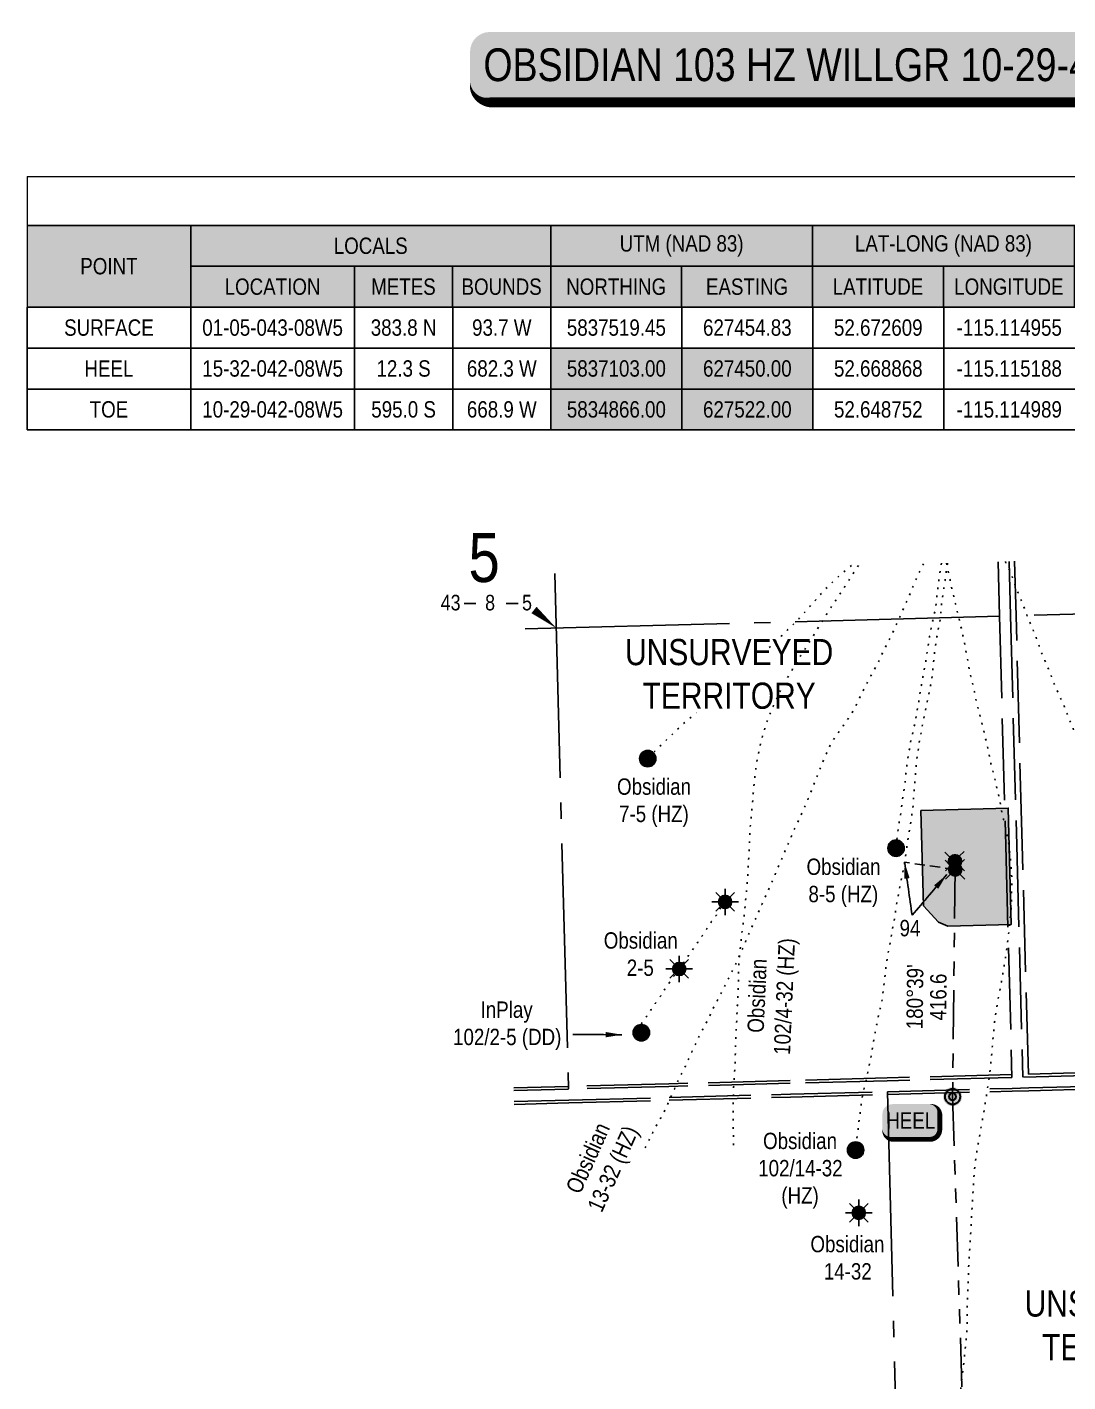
# Model space of a CAD drawing. Extents: x 623573 to 630850, y 5829278 to 5839468.
# Drawn here: x 627970 to 629877, y 5831721 to 5834205 of the extents above; entities that cross this region are included whole.
import ezdxf
from ezdxf.enums import TextEntityAlignment as Align

# ---------------------------------------------------------------- set-up
doc = ezdxf.new("R2010")
doc.units = 0
doc.header["$LTSCALE"] = 5
for name, pattern in [('foc-DOT', [1, 0.2, -0.8]), ('foc-DRILLPATH', [14.75, 6, -1.75, 1.75, -1.75, 1.75, -1.75]), ('foc-QUARTERLINE', [33, 25, -3, 2, -3]), ('foc-TIELINE', [1.875, 1.25, -0.625]), ('foc-UNSURVEYED', [12.5, 10, -2.5])]:
    doc.linetypes.add(name, pattern=pattern)
doc.layers.get('Defpoints').update_dxf_attribs({"color": 9})
for name, color, linetype in [('10', 1, 'Continuous'), ('9', 3, 'Continuous'), ('ABADATA-DRILL-T', 8, 'Continuous'), ('AS-DRILL', 8, 'foc-DOT'), ('AS-DRILL-T', 8, 'Continuous'), ('C-WS-S', 8, 'Continuous'), ('CG-NOTES', 7, 'Continuous'), ('L-BD', 7, 'Continuous'), ('L-MON', 1, 'Continuous'), ('L-QSEC', 8, 'foc-QUARTERLINE'), ('L-SECLBL', 7, 'Continuous'), ('L-UNS-T', 3, 'Continuous'), ('L-USEC', 7, 'foc-UNSURVEYED'), ('P-PDRILLPATH', 12, 'foc-DRILLPATH'), ('P-PROPOSED', 10, 'Continuous'), ('P-PROPOSED-H', 21, 'Continuous'), ('T-TIE', 201, 'foc-TIELINE')]:
    doc.layers.add(name, color=color, linetype=linetype)
doc.layers.add('T-TIE-T', color=201, linetype='Continuous', lineweight=18)
doc.styles.add('80', font='ARIALN.TTF', dxfattribs={"height": 10})
doc.styles.add('80B', font='ARIALNB.TTF', dxfattribs={"height": 25})
doc.styles.add('80CG', font='ARIALN.TTF', dxfattribs={"height": 10})
doc.styles.add('80L', font='ARIALN.TTF', dxfattribs={"height": 10})
doc.styles.add('SIMPLEX', font='ARIALN.TTF')
doc.dimstyles.new('Compass 5 000', dxfattribs={"dimscale": 5, "dimtxt": 9, "dimasz": 2, "dimexe": 0.2, "dimexo": 0.0625, "dimgap": 0.5, "dimtad": 0, "dimtih": 1, "dimtoh": 1, "dimzin": 0, "dimdsep": 46, "dimtxsty": '80CG', "dimcen": 0.1, "dimse1": 1, "dimse2": 1, "dimclrd": 256, "dimclrt": 256, "dimaunit": 1, "dimadec": 4, "dimazin": 0, "dimtfac": 0.06, "dimtofl": 0, "dimtmove": 0, "dimatfit": 1, "dimfxl": 0.2, "dimtolj": 1, "dimtzin": 0, "dimlwd": -1, "dimarcsym": 0})

# ---------------------------------------------------------------- blocks, each defined once
blk = doc.blocks.new('L-SECLBL')
at = {"layer": '9', "color": 7}
for p, q in [((-5.08, -27.83), (-12.29, -27.83)), ((20.7, -27.83), (13.5, -27.83))]:
    blk.add_line(p, q, dxfattribs=at)
at = {"layer": '10', "color": 2, "style": 'SIMPLEX'}
blk.add_attdef('SEC', text='', height=30, dxfattribs=at).set_placement((0, 0), align=Align.MIDDLE)
at = {"layer": '10', "color": 5, "style": '80L'}
blk.add_attdef('TWP', text='', height=9.5, dxfattribs=at).set_placement((-14.43, -27.37), align=Align.MIDDLE_RIGHT)
blk.add_attdef('RGE', text='', height=9.5, dxfattribs=at).set_placement((3.62, -27.37), align=Align.MIDDLE_CENTER)
blk.add_attdef('MER', text='', height=9.5, dxfattribs=at).set_placement((23.17, -27.37), align=Align.MIDDLE_LEFT)
blk = doc.blocks.new('BH-Existing')
at = {"layer": 'AS-DRILL-T'}
h = blk.add_hatch(color=256, dxfattribs=at)
h.dxf.hatch_style = 1
edge = h.paths.add_edge_path()
edge.add_arc((0, 0), 0.5, 0, 360)
blk.add_circle((0, 0), 0.5, dxfattribs=at)
blk = doc.blocks.new('GAS')
h = blk.add_hatch(color=255)
h.dxf.hatch_style = 1
edge = h.paths.add_edge_path()
edge.add_arc((0, 0), 0.9, 0, 360)
for p, q in [((-0.81, 0), (-1.62, 0)), ((-0.57, 0.57), (-1.14, 1.14)), ((0, 0.81), (0, 1.62)), ((0.57, 0.57), (1.14, 1.14)), ((1.62, 0), (0.81, 0)), ((-0.57, -0.57), (-1.14, -1.14)), ((0, -0.81), (0, -1.62)), ((1.14, -1.14), (0.57, -0.57))]:
    blk.add_line(p, q)
blk.add_circle((0, 0), 0.8)
blk = doc.blocks.new('plbh')
at = {"layer": 'L-MON'}
h = blk.add_hatch(color=255, dxfattribs=at)
h.dxf.hatch_style = 1
edge = h.paths.add_edge_path()
edge.add_arc((0, 0), 1.16, 0, 360)
h = blk.add_hatch(color=256, dxfattribs=at)
h.dxf.hatch_style = 1
h.paths.add_polyline_path([(-0.96, 0, 1), (0.96, 0, 1)])
h.paths.add_polyline_path([(0.91, 0, -1), (-0.91, 0, -1)], flags=16)
h.paths.add_polyline_path([(0.45, 0, -1), (-0.45, 0, -1)], flags=0)
h = blk.add_hatch(color=256, dxfattribs=at)
h.dxf.hatch_style = 1
h.paths.add_polyline_path([(-0.45, 0, 1), (0.45, 0, 1)])
h.paths.add_polyline_path([(0.4, 0, -1), (-0.4, 0, -1)], flags=16)
at = {"layer": 'L-MON', "color": 240}
for radius in [0.96, 0.91, 0.45, 0.4]:
    blk.add_circle((0, 0), radius, dxfattribs=at)
blk = doc.blocks.new('*T52')
at = {"layer": 'CG-NOTES', "color": 0, "linetype": 'ByBlock', "lineweight": -2, "transparency": 16777216}
for p, q in [((0, -30), (960, -30)), ((100, -30), (100, -80)), ((320, -30), (320, -80)), ((480, -30), (480, -80)), ((640, -30), (640, -80)), ((800, -30), (800, -80)), ((960, -30), (960, -80)), ((100, -55), (960, -55)), ((200, -55), (200, -80)), ((260, -55), (260, -80)), ((400, -55), (400, -80)), ((560, -55), (560, -80)), ((720, -55), (720, -80)), ((880, -55), (880, -80)), ((0, -80), (960, -80))]:
    blk.add_line(p, q, dxfattribs=at)
at = {"layer": 'CG-NOTES', "linetype": 'ByBlock', "lineweight": 15, "transparency": 16777216}
blk.add_line((0, -30), (0, -80), dxfattribs=at)
at = {"layer": 'CG-NOTES', "color": 254, "true_color": 0xd9d9d9, "transparency": 16777216}
for points in [[(0, -30), (0, -80), (100, -30), (100, -80)], [(100, -30), (100, -55), (320, -30), (320, -55)], [(320, -30), (320, -55), (480, -30), (480, -55)], [(480, -30), (480, -55), (640, -30), (640, -55)], [(640, -30), (640, -55), (800, -30), (800, -55)], [(800, -30), (800, -55), (960, -30), (960, -55)], [(100, -55), (100, -80), (200, -55), (200, -80)], [(200, -55), (200, -80), (260, -55), (260, -80)], [(260, -55), (260, -80), (320, -55), (320, -80)], [(320, -55), (320, -80), (400, -55), (400, -80)], [(400, -55), (400, -80), (480, -55), (480, -80)], [(480, -55), (480, -80), (560, -55), (560, -80)], [(560, -55), (560, -80), (640, -55), (640, -80)], [(640, -55), (640, -80), (720, -55), (720, -80)], [(720, -55), (720, -80), (800, -55), (800, -80)], [(800, -55), (800, -80), (880, -55), (880, -80)], [(880, -55), (880, -80), (960, -55), (960, -80)]]:
    blk.add_solid(points, dxfattribs=at)
at = {"layer": 'Defpoints', "color": 8, "linetype": 'ByBlock', "lineweight": 0, "transparency": 16777216}
for p, q in [((0, 0), (960, 0)), ((0, 0), (0, -30)), ((960, 0), (960, -30))]:
    blk.add_line(p, q, dxfattribs=at)
at = {"layer": 'CG-NOTES', "color": 14, "transparency": 16777216, "char_height": 10, "attachment_point": 5, "style": '80'}
for s, insert, width in [('LOCALS', (210, -42.5), 219.25), ('UTM (NAD 83)', (400, -42.5), 159.25), ('LAT-LONG (NAD 83)', (560, -42.5), 159.25), ('UTM (NAD 27)', (720, -42.5), 159.25), ('LAT-LONG (NAD 27)', (880, -42.5), 159.25), ('POINT', (50, -55), 99.25), ('LOCATION', (150, -67.5), 99.25), ('METES', (230, -67.5), 59.25), ('BOUNDS', (290, -67.5), 59.25), ('NORTHING', (360, -67.5), 79.25), ('EASTING', (440, -67.5), 79.25), ('LATITUDE', (520, -67.5), 79.25), ('LONGITUDE', (600, -67.5), 79.25), ('NORTHING', (680, -67.5), 79.25), ('EASTING', (760, -67.5), 79.25), ('LATITUDE', (840, -67.5), 79.25), ('LONGITUDE', (920, -67.5), 79.25)]:
    blk.add_mtext(s, dxfattribs=dict(at, insert=insert, width=width))
blk = doc.blocks.new('DRILL HEADING')
blk.add_blockref('*T52', (0, 80))
at = {"style": '80B'}
blk.add_attdef('DRILLNAME_001', (0.98, 59.01), '', height=12, dxfattribs=at)
blk = doc.blocks.new('*U79')
h = blk.add_hatch(color=255)
edge = h.paths.add_edge_path()
edge.add_line((-99, -11.5), (99, -11.5))
edge.add_arc((99, -5.5), 6, 270, 360)
edge.add_line((105, -5.5), (105, 4))
edge.add_arc((99, 4), 6, 0, 90)
edge.add_line((99, 10), (-99, 10))
edge.add_arc((-99, 4), 6, 90, 180)
edge.add_line((-105, 4), (-105, -5.5))
edge.add_arc((-99, -5.5), 6, 180, 270)
at = {"color": 14, "flags": 128}
blk.add_lwpolyline([(-99, -11.5, 3, 3, 0), (99, -11.5, 3, 3, 0.414214), (105, -5.5, 3, 3, 0), (105, 4, 3, 0, 0.414214), (99, 10, 0, 0, 0), (-99, 10, 0, 0, 0.414214), (-105, 4, 0, 0, 0), (-105, -5.5, 0, 3, 0.414214)], format="xyseb", close=True, dxfattribs=at)
at = {"color": 14, "style": '80'}
blk.add_attdef('DRILL_001', (-16.45, -5), '', height=10, dxfattribs=at)
blk = doc.blocks.new('WC')
at = {"layer": 'L-MON'}
h = blk.add_hatch(color=255, dxfattribs=at)
h.dxf.hatch_style = 1
edge = h.paths.add_edge_path()
edge.add_arc((0, 0), 0.9, 0, 360)
at = {"layer": 'L-MON', "color": 240, "flags": 128}
for points in [[(-0.62, 0.5), (-1.23, 1.12)], [(0.52, 0.61), (1.13, 1.21)], [(-1.18, -1.18), (-0.56, -0.57)], [(1.16, -1.18), (0.56, -0.57)]]:
    blk.add_lwpolyline(points, dxfattribs=at)
at = {"layer": 'L-MON', "color": 240}
for radius in [0.8, 0.373]:
    blk.add_circle((0, 0), radius, dxfattribs=at)
blk = doc.blocks.new('*U97')
h = blk.add_hatch(color=255)
edge = h.paths.add_edge_path()
edge.add_line((-11.5, -11.5), (11.5, -11.5))
edge.add_arc((11.5, -5.5), 6, 270, 360)
edge.add_line((17.5, -5.5), (17.5, 4))
edge.add_arc((11.5, 4), 6, 0, 90)
edge.add_line((11.5, 10), (-11.5, 10))
edge.add_arc((-11.5, 4), 6, 90, 180)
edge.add_line((-17.5, 4), (-17.5, -5.5))
edge.add_arc((-11.5, -5.5), 6, 180, 270)
at = {"color": 14, "flags": 128}
blk.add_lwpolyline([(-11.5, -11.5, 3, 3, 0), (11.5, -11.5, 3, 3, 0.414214), (17.5, -5.5, 3, 3, 0), (17.5, 4, 3, 0, 0.414214), (11.5, 10, 0, 0, 0), (-11.5, 10, 0, 0, 0.414214), (-17.5, 4, 0, 0, 0), (-17.5, -5.5, 0, 3, 0.414214)], format="xyseb", close=True, dxfattribs=at)
at = {"color": 14, "style": '80'}
blk.add_attdef('ENTER_TEXT_001', (-26.85, -4.92), '', height=10, dxfattribs=at)

msp = doc.modelspace()

# ---------------------------------------------------------------- hatches: boundary and pattern name
at = {"layer": 'P-PROPOSED-H'}
h = msp.add_hatch(color=256, dxfattribs=at)
h.dxf.hatch_style = 1
h.paths.add_polyline_path([(629608.11, 5832768.741), (629768.003, 5832772.964), (629773.635, 5832559.596), (629657.253, 5832556.515), (629640.483, 5832563.634), (629612.716, 5832593.912)])

# ---------------------------------------------------------------- linework, layer by layer
at = {"layer": 'AS-DRILL', "ltscale": 3, "flags": 128}
for points in [[(629612.76, 5833220.962), (629612.128, 5833219.577), (629607.611, 5833210.216), (629603.117, 5833200.765), (629598.897, 5833191.551), (629594.84, 5833182.222), (629590.833, 5833172.484), (629586.812, 5833162.525), (629582.541, 5833152.57), (629578.009, 5833142.668), (629573.683, 5833132.901), (629569.494, 5833123.248), (629565.033, 5833113.678), (629560.511, 5833104.147), (629556.199, 5833094.62), (629551.922, 5833085.275), (629547.39, 5833076.124), (629542.745, 5833067.079), (629538.335, 5833058.231), (629534.142, 5833049.518), (629530.037, 5833040.837), (629525.512, 5833032.196), (629520.721, 5833023.758), (629516.248, 5833015.428), (629511.865, 5833007.06), (629507.222, 5832998.336), (629502.729, 5832989.585), (629498.562, 5832981.023), (629494.706, 5832972.78), (629490.821, 5832964.525), (629486.599, 5832956.122), (629481.896, 5832947.786), (629476.656, 5832939.706), (629471.29, 5832931.813), (629465.736, 5832923.885), (629459.661, 5832915.583), (629453.678, 5832907.223), (629448.161, 5832898.996), (629443.262, 5832890.865), (629438.824, 5832882.326), (629434.75, 5832873.277), (629430.969, 5832864.094), (629427.143, 5832854.711), (629423.335, 5832845.398), (629419.672, 5832836.289), (629415.97, 5832827.169), (629412.367, 5832818.042), (629408.895, 5832808.908), (629405.375, 5832799.713), (629401.663, 5832790.562), (629397.801, 5832781.398), (629394.023, 5832772.506), (629390.082, 5832763.7), (629386.011, 5832754.901), (629381.832, 5832746.028), (629377.68, 5832737.226), (629373.872, 5832728.724), (629370.137, 5832720.053), (629366.388, 5832711.202), (629362.59, 5832702.27), (629358.774, 5832693.267), (629355.056, 5832684.366), (629351.159, 5832675.411), (629347.194, 5832666.364), (629343.397, 5832657.442), (629339.847, 5832648.606), (629336.444, 5832639.884), (629332.59, 5832631.18), (629328.483, 5832622.63), (629324.486, 5832614.042), (629320.45, 5832605.414), (629316.402, 5832596.515), (629312.406, 5832587.527), (629308.403, 5832578.399), (629304.712, 5832569.62), (629300.907, 5832560.947), (629296.841, 5832551.958), (629292.714, 5832542.606), (629288.699, 5832533.188), (629284.928, 5832524.006), (629281.331, 5832515.059), (629277.55, 5832506.287), (629273.606, 5832497.571), (629269.582, 5832488.903), (629265.215, 5832480.315), (629260.807, 5832471.777), (629256.583, 5832463.084), (629252.245, 5832454.167), (629247.767, 5832445.227), (629243.297, 5832436.407), (629238.888, 5832427.869), (629234.562, 5832419.663), (629230.407, 5832411.761), (629226.474, 5832403.795), (629222.501, 5832395.439), (629218.414, 5832386.869), (629214.108, 5832378.273), (629209.543, 5832369.591), (629204.814, 5832360.714), (629200.275, 5832351.852), (629195.976, 5832342.937), (629191.936, 5832334.108), (629188.034, 5832325.343), (629184.139, 5832316.688), (629180.209, 5832308.242), (629176.313, 5832300.007), (629172.426, 5832291.813), (629168.214, 5832283.43), (629163.92, 5832274.744), (629159.967, 5832266.018), (629156.16, 5832257.425), (629152.197, 5832248.709), (629148.239, 5832239.782), (629144.431, 5832230.889), (629140.505, 5832222.274), (629136.068, 5832213.685), (629131.213, 5832205.044), (629126.241, 5832196.271), (629121.44, 5832187.423), (629116.831, 5832178.559), (629112.199, 5832169.405), (629107.638, 5832160.202), (629103.163, 5832151.172), (629098.961, 5832142.409), (629098.358, 5832141.064)], [(629480.71, 5833217.451), (629475.624, 5833213.364), (629469.876, 5833208.642), (629464.248, 5833203.873), (629458.754, 5833199.008), (629453.253, 5833194.012), (629447.774, 5833188.927), (629442.493, 5833183.927), (629437.168, 5833178.716), (629431.636, 5833172.979), (629426.111, 5833166.993), (629420.676, 5833160.978), (629415.341, 5833155.007), (629410.184, 5833149.07), (629405.086, 5833143.194), (629400.055, 5833137.421), (629395.03, 5833131.817), (629389.973, 5833126.313), (629384.825, 5833120.796), (629379.656, 5833115.359), (629374.462, 5833110.072), (629369.207, 5833104.842), (629363.843, 5833099.59), (629358.449, 5833094.327), (629353.214, 5833089.088), (629347.959, 5833083.879), (629342.782, 5833078.732), (629337.404, 5833073.599), (629331.573, 5833068.605), (629325.737, 5833063.79), (629320.179, 5833059.033), (629314.841, 5833054.322), (629309.605, 5833049.523), (629304.428, 5833044.726), (629298.894, 5833039.86), (629293.041, 5833034.935), (629287.454, 5833030.147), (629282.34, 5833025.652), (629277.396, 5833021.171), (629272.467, 5833016.47), (629267.349, 5833011.365), (629261.957, 5833006.022), (629256.554, 5833000.689), (629251.118, 5832995.524), (629245.336, 5832990.542), (629239.511, 5832985.697), (629233.706, 5832980.834), (629228.02, 5832976.033), (629222.513, 5832971.238), (629217.226, 5832966.478), (629212.086, 5832961.831), (629206.819, 5832957.082), (629201.237, 5832952.094), (629195.281, 5832946.887), (629189.039, 5832941.532), (629182.806, 5832936.247), (629176.936, 5832931.171), (629171.111, 5832925.967), (629165.221, 5832920.511), (629159.532, 5832915.05), (629154.127, 5832909.817), (629148.818, 5832904.756), (629143.577, 5832899.767), (629138.542, 5832894.904), (629133.466, 5832890.109), (629128.489, 5832885.328), (629123.742, 5832880.582), (629119.26, 5832876.013), (629115.004, 5832871.6), (629111.831, 5832868.236), (629107.45, 5832863.62)], [(629493.547, 5833217.793), (629489.047, 5833210.902), (629485.633, 5833205.651), (629484.528, 5833203.931), (629479.993, 5833196.79), (629475.362, 5833189.487), (629470.634, 5833182.1), (629465.847, 5833174.663), (629463.308, 5833170.755), (629460.991, 5833167.183), (629456.047, 5833159.601), (629450.975, 5833151.966), (629445.794, 5833144.318), (629440.654, 5833136.591), (629432.909, 5833124.434), (629431.796, 5833122.634), (629427.917, 5833116.421), (629422.925, 5833108.407), (629417.933, 5833100.374), (629412.953, 5833092.301), (629407.993, 5833084.219), (629403.001, 5833076.165), (629397.971, 5833068.081), (629392.87, 5833060.045), (629387.658, 5833052.026), (629382.487, 5833043.948), (629377.439, 5833035.793), (629374.399, 5833030.782), (629372.453, 5833027.55), (629367.578, 5833019.249), (629362.805, 5833010.882), (629358.154, 5833002.437), (629353.666, 5832993.907), (629349.34, 5832985.281), (629345.206, 5832976.59), (629341.113, 5832967.86), (629337.06, 5832959.111), (629333.241, 5832950.258), (629329.664, 5832941.301), (629326.329, 5832932.251), (629320.317, 5832913.907), (629317.568, 5832904.652), (629315.03, 5832895.353), (629312.755, 5832885.97), (629310.811, 5832876.526), (629309.109, 5832867.038), (629307.462, 5832857.722), (629305.92, 5832848.208), (629304.64, 5832838.642), (629303.52, 5832829.079), (629302.52, 5832819.48), (629301.641, 5832809.893), (629300.872, 5832800.27), (629300.084, 5832790.646), (629299.235, 5832781.031), (629298.366, 5832771.404), (629297.487, 5832761.798), (629296.567, 5832752.221), (629295.687, 5832742.655), (629294.918, 5832733.061), (629294.319, 5832723.452), (629293.891, 5832713.828), (629293.472, 5832704.214), (629293.024, 5832694.568), (629292.536, 5832684.922), (629292.098, 5832675.288), (629291.67, 5832665.643), (629290.523, 5832646.387), (629289.026, 5832627.131), (629288.117, 5832617.534), (629287.118, 5832607.944), (629286.218, 5832598.338), (629285.39, 5832588.723), (629284.441, 5832579.095), (629283.366, 5832569.733), (629282.145, 5832560.178), (629281.207, 5832552.821), (629280.012, 5832543.456), (629278.937, 5832534.075), (629277.951, 5832524.706), (629276.976, 5832515.328), (629276.08, 5832505.981), (629275.295, 5832496.607), (629274.631, 5832487.196), (629273.854, 5832468.33), (629273.347, 5832449.48), (629272.529, 5832430.662), (629271.622, 5832411.812), (629270.875, 5832392.946), (629270.025, 5832374.187), (629269.018, 5832355.325), (629268.3, 5832336.499), (629267.873, 5832317.652), (629267.096, 5832298.795), (629265.948, 5832279.979), (629264.82, 5832261.133), (629264.113, 5832242.288), (629263.985, 5832223.458), (629264.018, 5832204.622), (629264.161, 5832185.76), (629264.374, 5832166.909), (629264.278, 5832148.05), (629264.187, 5832145.481)], [(629656.975, 5833222.137), (629656.52, 5833219.702), (629654.911, 5833209.716), (629653.535, 5833199.997), (629652.219, 5833190.259), (629650.739, 5833180.317), (629649.131, 5833170.262), (629647.603, 5833159.848), (629646.22, 5833149.258), (629645.083, 5833138.815), (629644.181, 5833128.558), (629643.072, 5833118.205), (629641.298, 5833107.605), (629639.28, 5833097.209), (629637.445, 5833087.057), (629635.808, 5833076.991), (629634.305, 5833066.748), (629632.888, 5833056.308), (629631.697, 5833046.023), (629630.719, 5833035.984), (629629.881, 5833026.349), (629628.98, 5833016.822), (629627.66, 5833007.234), (629625.746, 5832997.44), (629623.558, 5832987.38), (629621.47, 5832977.342), (629619.593, 5832967.659), (629617.625, 5832958.004), (629615.525, 5832948.046), (629613.495, 5832938.069), (629611.648, 5832928.398), (629609.789, 5832918.766), (629607.802, 5832908.71), (629606.003, 5832898.69), (629604.465, 5832889.066), (629602.991, 5832879.244), (629601.513, 5832868.842), (629600.161, 5832858.203), (629599.014, 5832847.76), (629598.093, 5832837.442), (629597.417, 5832827.361), (629596.591, 5832817.276), (629595.665, 5832807.168), (629594.977, 5832797.157), (629594.487, 5832787.18), (629593.81, 5832777.149), (629592.481, 5832767.151), (629590.917, 5832757.357), (629589.556, 5832747.818), (629588.155, 5832738.268), (629586.548, 5832728.583), (629584.822, 5832718.474), (629583.225, 5832708.409), (629581.85, 5832698.629), (629580.449, 5832688.749), (629578.94, 5832678.756), (629577.544, 5832668.997), (629575.96, 5832659.222), (629573.854, 5832649.083), (629571.573, 5832638.8), (629569.503, 5832628.832), (629567.653, 5832619.231), (629565.886, 5832609.531), (629564.058, 5832599.5), (629562.34, 5832589.491), (629560.912, 5832579.851), (629559.517, 5832570.081), (629557.714, 5832559.85), (629555.719, 5832549.675), (629553.906, 5832539.834), (629552.263, 5832530.387), (629550.673, 5832521.183), (629549.057, 5832511.867), (629547.329, 5832502.569), (629545.615, 5832493.141), (629544.228, 5832483.471), (629543.055, 5832473.637), (629541.948, 5832463.565), (629540.725, 5832453.339), (629539.47, 5832443.223), (629538.501, 5832433.584), (629537.376, 5832424.222), (629535.67, 5832414.884), (629533.535, 5832405.505), (629531.235, 5832395.891), (629529.079, 5832386.181), (629527.176, 5832376.698), (629525.321, 5832367.327), (629523.559, 5832357.807), (629521.915, 5832348.001), (629520.166, 5832338.032), (629518.443, 5832328.173), (629516.877, 5832318.449), (629515.153, 5832308.65), (629513.023, 5832298.691), (629510.81, 5832288.83), (629508.69, 5832279.261), (629506.424, 5832269.519), (629504.112, 5832259.635), (629502.047, 5832249.847), (629500.282, 5832240.088), (629498.803, 5832230.496), (629497.557, 5832221.14), (629496.393, 5832212.116), (629495.219, 5832203.453), (629494.138, 5832195.052), (629493.253, 5832187.206), (629492.415, 5832179.861), (629491.483, 5832173.055), (629490.544, 5832166.508), (629489.698, 5832159.853), (629489.055, 5832153.484), (629488.421, 5832145.985)], [(629645.698, 5833221.837), (629644.876, 5833217.4), (629643.714, 5833210.607), (629642.698, 5833203.918), (629641.822, 5833197.253), (629641.018, 5833190.539), (629640.123, 5833183.824), (629639.205, 5833177.267), (629638.358, 5833170.643), (629637.587, 5833163.77), (629636.936, 5833156.941), (629636.259, 5833150.301), (629635.479, 5833143.798), (629634.429, 5833137.289), (629632.961, 5833130.708), (629631.289, 5833123.872), (629629.669, 5833116.997), (629628.161, 5833110.015), (629626.752, 5833102.686), (629625.386, 5833095.258), (629624.095, 5833088.021), (629622.871, 5833080.897), (629621.707, 5833073.784), (629620.57, 5833066.772), (629619.491, 5833059.831), (629618.508, 5833053.053), (629617.646, 5833046.629), (629616.702, 5833040.252), (629615.537, 5833033.569), (629614.169, 5833026.581), (629612.832, 5833019.563), (629611.582, 5833012.688), (629610.305, 5833005.662), (629608.983, 5832998.485), (629607.738, 5832991.4), (629606.636, 5832984.579), (629605.646, 5832978.071), (629604.67, 5832971.413), (629603.47, 5832964.519), (629602.18, 5832957.633), (629600.976, 5832950.88), (629599.839, 5832944.257), (629598.757, 5832937.807), (629597.546, 5832931.343), (629596.159, 5832924.705), (629594.697, 5832917.884), (629593.21, 5832911.263), (629591.718, 5832905.212), (629590.241, 5832899.331), (629588.879, 5832893.263), (629587.732, 5832887.021), (629586.852, 5832880.926), (629586.025, 5832875.042), (629585.091, 5832869.066), (629584.076, 5832862.747), (629583.06, 5832856.098), (629582.066, 5832849.36), (629581.27, 5832842.717), (629580.671, 5832836.159), (629580.136, 5832829.482), (629579.472, 5832822.723), (629578.493, 5832815.785), (629577.328, 5832808.722), (629576.14, 5832801.738), (629575.004, 5832794.686), (629574.021, 5832787.558), (629573.2, 5832780.684), (629572.522, 5832774.114), (629571.714, 5832767.531), (629570.648, 5832760.881), (629569.45, 5832753.887), (629568.218, 5832746.702), (629567.123, 5832739.621), (629566.188, 5832732.894), (629565.355, 5832726.52), (629564.627, 5832720.309), (629563.996, 5832714.221), (629563.389, 5832708.383), (629563.133, 5832705.915), (629562.493, 5832699.436)], [(629655.087, 5833222.087), (629656.531, 5833215.035), (629658.169, 5833207.095), (629659.335, 5833201.544), (629659.837, 5833199.186), (629661.558, 5833191.118), (629663.336, 5833182.802), (629665.19, 5833174.277), (629667.258, 5833165.188), (629668.247, 5833161.033), (629670.127, 5833153.049), (629672.377, 5833143.515), (629674.549, 5833134.669), (629676.734, 5833125.703), (629678.861, 5833116.685), (629680.938, 5833107.647), (629682.947, 5833098.536), (629684.878, 5833089.363), (629686.801, 5833080.091), (629688.696, 5833070.737), (629690.442, 5833061.369), (629692.168, 5833051.981), (629693.955, 5833042.555), (629695.793, 5833033.1), (629697.681, 5833023.656), (629699.787, 5833014.278), (629702.002, 5833004.922), (629704.149, 5832995.525), (629706.256, 5832986.117), (629708.213, 5832976.665), (629710.161, 5832967.213), (629712.367, 5832957.837), (629714.664, 5832948.454), (629716.93, 5832939.08), (629719.25, 5832929.908), (629724.041, 5832911.197), (629726.297, 5832901.823), (629728.404, 5832892.415), (629730.432, 5832882.974), (629732.39, 5832873.512), (629734.397, 5832864.102), (629736.514, 5832854.694), (629738.705, 5832845.508), (629741.02, 5832836.145), (629743.316, 5832826.772), (629745.612, 5832817.389), (629747.789, 5832807.983), (629749.806, 5832798.562), (629751.794, 5832789.121), (629753.702, 5832779.658), (629755.58, 5832770.204), (629757.587, 5832760.783), (629759.734, 5832751.386), (629761.85, 5832741.978), (629763.868, 5832732.547), (629765.895, 5832723.127), (629767.763, 5832713.663), (629769.313, 5832704.14), (629770.573, 5832694.58), (629771.544, 5832685.002), (629772.496, 5832675.394), (629773.427, 5832665.795), (629774.099, 5832656.169), (629774.441, 5832646.545), (629774.453, 5832636.922), (629774.375, 5832627.266), (629774.307, 5832617.621), (629774.194, 5832608.205), (629773.936, 5832598.565), (629773.437, 5832588.969), (629772.619, 5832579.324), (629771.744, 5832570.328), (629769.63, 5832550.556), (629767.32, 5832531.409), (629766.22, 5832521.827), (629765.051, 5832512.223), (629761.976, 5832491.726), (629758.822, 5832473.107), (629755.584, 5832454.636), (629752.157, 5832436.14), (629748.62, 5832417.611), (629745.54, 5832399.224), (629743.209, 5832380.527), (629742.213, 5832371.147), (629741.208, 5832361.778), (629740.303, 5832352.401), (629739.499, 5832342.987), (629738.695, 5832333.592), (629737.901, 5832324.179), (629737.135, 5832314.805), (629736.302, 5832305.38), (629735.376, 5832296.023), (629734.331, 5832286.662), (629733.104, 5832277.337), (629731.707, 5832268.027), (629730.219, 5832258.745), (629728.692, 5832249.452), (629727.145, 5832240.159), (629725.657, 5832230.866), (629724.21, 5832221.545), (629722.683, 5832212.242), (629721.086, 5832202.947), (629719.408, 5832193.67), (629718.042, 5832185.862), (629716.464, 5832176.567), (629714.807, 5832167.281), (629713.128, 5832158.014), (629711.51, 5832148.738), (629709.994, 5832139.415), (629708.567, 5832130.085), (629707.351, 5832120.76), (629706.395, 5832111.402), (629705.631, 5832102.008), (629705.037, 5832092.6), (629704.489, 5832082.942), (629703.94, 5832073.344), (629703.306, 5832063.935), (629702.647, 5832054.324), (629702.083, 5832044.906), (629701.588, 5832035.55), (629701.047, 5832026.023), (629700.45, 5832016.344), (629699.941, 5832006.747), (629699.467, 5831997.331), (629698.949, 5831987.675), (629698.332, 5831978.005), (629697.677, 5831968.615), (629697.06, 5831958.945), (629696.443, 5831949.246), (629695.857, 5831939.557), (629695.439, 5831929.913), (629695.201, 5831920.273), (629694.913, 5831910.643), (629694.544, 5831901.02), (629694.146, 5831891.376), (629693.718, 5831881.732), (629693.27, 5831872.096), (629692.772, 5831862.47), (629692.514, 5831852.84), (629692.631, 5831843.4), (629692.733, 5831833.759), (629692.535, 5831824.111), (629692.086, 5831814.496), (629691.428, 5831804.875), (629690.588, 5831795.3), (629689.669, 5831785.703), (629688.729, 5831776.135), (629687.779, 5831766.547), (629686.719, 5831756.976), (629685.519, 5831747.411), (629684.259, 5831737.845), (629683.059, 5831728.28), (629681.999, 5831718.679), (629681.16, 5831709.094), (629680.551, 5831699.485), (629680.162, 5831689.861), (629679.954, 5831680.223), (629679.977, 5831670.57), (629679.809, 5831660.932), (629679.451, 5831651.289), (629679.163, 5831641.649), (629678.879, 5831632.618), (629678.637, 5831622.368), (629678.469, 5831612.731), (629678.421, 5831603.106), (629678.573, 5831593.467), (629678.886, 5831583.822), (629679.99, 5831564.554), (629680.802, 5831554.942), (629681.713, 5831545.332), (629682.516, 5831535.7), (629683.188, 5831526.074), (629683.75, 5831516.446), (629684.152, 5831506.793), (629684.555, 5831497.15), (629684.977, 5831487.498), (629685.34, 5831477.854), (629685.701, 5831468.25), (629686.084, 5831458.597), (629686.626, 5831448.958), (629687.507, 5831439.368), (629688.678, 5831429.805), (629689.968, 5831420.236), (629691.229, 5831410.655), (629692.42, 5831401.093), (629694.941, 5831381.962), (629697.318, 5831362.998), (629699.6, 5831343.851), (629701.842, 5831324.683), (629703.954, 5831305.512), (629706.107, 5831286.312), (629708.189, 5831267.13), (629710.296, 5831248.168), (629712.518, 5831229.01), (629714.53, 5831209.846), (629716.372, 5831190.668), (629718.275, 5831171.471), (629720.228, 5831152.275), (629722.29, 5831133.113), (629724.572, 5831113.946), (629726.774, 5831094.767), (629728.737, 5831075.582), (629730.669, 5831056.406), (629732.692, 5831037.202), (629733.753, 5831027.627), (629734.798, 5831018.251), (629736.911, 5830999.069), (629737.992, 5830989.474), (629739.073, 5830979.889), (629740.27, 5830969.307), (629741.215, 5830960.739), (629742.286, 5830951.153), (629743.317, 5830941.567), (629745.329, 5830922.383), (629747.622, 5830903.207), (629750.253, 5830884.089), (629752.967, 5830865.223), (629755.538, 5830846.104), (629757.96, 5830826.961), (629759.857, 5830811.785), (629762.664, 5830788.641), (629764.842, 5830769.611), (629765.701, 5830762.021), (629767.477, 5830746.122)], [(629762.806, 5833224.951), (629765.029, 5833219.638), (629767.604, 5833214.123), (629770.201, 5833208.93), (629772.833, 5833203.547), (629775.235, 5833197.747), (629777.348, 5833191.551), (629779.403, 5833185.262), (629781.565, 5833179.127), (629783.872, 5833173.155), (629786.162, 5833167.453), (629788.355, 5833162.018), (629790.449, 5833156.912), (629792.485, 5833152.123), (629794.492, 5833147.304), (629796.447, 5833142.163), (629798.373, 5833137.002), (629800.253, 5833132.04), (629802.122, 5833127.147), (629804.08, 5833122.286), (629806.296, 5833117.123), (629808.593, 5833111.891), (629810.761, 5833106.666), (629812.899, 5833101.4), (629815.056, 5833096.205), (629817.162, 5833091.028), (629819.161, 5833085.749), (629821.095, 5833080.277), (629823.006, 5833074.895), (629824.866, 5833069.592), (629826.762, 5833064.4), (629828.769, 5833059.211), (629830.881, 5833053.794), (629832.968, 5833048.617), (629835.121, 5833043.562), (629837.352, 5833038.569), (629839.554, 5833033.534), (629841.713, 5833028.269), (629843.821, 5833023.032), (629845.931, 5833017.716), (629848.106, 5833012.181), (629850.285, 5833006.516), (629852.537, 5833000.733), (629854.848, 5832995.021), (629857.157, 5832989.36), (629859.471, 5832983.859), (629861.873, 5832978.47), (629864.291, 5832973.251), (629866.581, 5832968.309), (629868.817, 5832963.526), (629870.98, 5832958.441), (629873.177, 5832952.857), (629875.498, 5832947.135), (629877.826, 5832941.504), (629880.158, 5832935.713), (629882.462, 5832929.862), (629884.728, 5832924.319), (629886.968, 5832918.986), (629889.148, 5832913.661), (629891.256, 5832908.425), (629893.316, 5832903.477), (629895.318, 5832898.477), (629897.361, 5832893.049), (629899.452, 5832887.662), (629901.485, 5832882.603), (629903.369, 5832877.511), (629905.252, 5832872.468), (629907.245, 5832867.419), (629909.344, 5832862.122), (629911.24, 5832857.34), (629913.181, 5832852.359), (629914.889, 5832847.482), (629916.562, 5832842.434), (629918.437, 5832836.911), (629920.455, 5832830.902), (629922.497, 5832825.114), (629924.4, 5832820.042), (629926.307, 5832815.23), (629928.316, 5832810.311), (629930.408, 5832805.324), (629932.669, 5832800.321), (629934.941, 5832795.319), (629937.162, 5832790.345), (629939.311, 5832785.43), (629941.388, 5832780.223), (629943.48, 5832774.845), (629945.619, 5832769.57), (629947.824, 5832764.416), (629950.056, 5832759.392), (629952.12, 5832754.705), (629953.979, 5832750.182), (629955.735, 5832745.776), (629957.446, 5832741.559), (629959.162, 5832737.523), (629960.875, 5832733.617), (629962.495, 5832729.808), (629964.089, 5832726.248), (629964.638, 5832725.112), (629966.348, 5832721.706)], [(629249.161, 5832600.903), (629249.071, 5832600.91), (629248.438, 5832601.004), (629248.076, 5832601.104), (629247.903, 5832601.21), (629247.648, 5832601.403), (629247.556, 5832601.471), (629247.425, 5832601.498), (629247.227, 5832601.422), (629246.953, 5832601.195), (629246.592, 5832600.826), (629246.176, 5832600.305), (629245.722, 5832599.672), (629245.25, 5832598.97), (629244.76, 5832598.217), (629244.223, 5832597.323), (629243.671, 5832596.248), (629243.083, 5832595.002), (629242.458, 5832593.635), (629241.807, 5832592.128), (629241.121, 5832590.46), (629240.397, 5832588.69), (629239.546, 5832586.797), (629238.567, 5832584.821), (629237.449, 5832582.821), (629236.15, 5832580.847), (629234.721, 5832578.869), (629233.213, 5832576.839), (629231.754, 5832574.86), (629230.266, 5832572.84), (629228.739, 5832570.79), (629227.26, 5832568.811), (629225.831, 5832566.873), (629224.461, 5832564.916), (629223.113, 5832562.901), (629221.748, 5832560.794), (629220.336, 5832558.547), (629218.886, 5832556.228), (629217.366, 5832553.898), (629215.863, 5832551.688), (629214.292, 5832549.416), (629212.76, 5832547.175), (629211.287, 5832544.976), (629209.824, 5832542.757), (629208.352, 5832540.528), (629206.761, 5832538.226), (629205.149, 5832535.983), (629203.546, 5832533.77), (629200.458, 5832529.458), (629199.001, 5832527.4), (629197.623, 5832525.383), (629196.285, 5832523.357), (629194.968, 5832521.312), (629193.661, 5832519.268), (629192.244, 5832517.2), (629189.132, 5832513.027), (629186.159, 5832508.909), (629184.802, 5832506.852), (629183.396, 5832504.745), (629181.95, 5832502.657), (629180.494, 5832500.568), (629177.688, 5832496.543), (629176.376, 5832494.679), (629175.085, 5832492.794), (629173.767, 5832490.789), (629172.421, 5832488.703), (629171.026, 5832486.556), (629169.553, 5832484.367), (629168.069, 5832482.198), (629166.604, 5832480.069), (629165.097, 5832477.999), (629163.539, 5832476.008), (629162.029, 5832474.048), (629160.551, 5832472.058), (629159.072, 5832470.069), (629157.623, 5832468.091), (629156.226, 5832466.064), (629154.839, 5832463.997), (629153.414, 5832461.859), (629151.93, 5832459.699), (629150.367, 5832457.508), (629148.812, 5832455.347), (629147.307, 5832453.227), (629145.87, 5832451.188), (629144.472, 5832449.151), (629143.143, 5832447.186), (629141.795, 5832445.2), (629140.377, 5832443.172), (629138.99, 5832441.116), (629137.644, 5832439.02), (629136.357, 5832436.966), (629135.119, 5832434.983), (629133.83, 5832432.998), (629132.512, 5832430.993), (629131.203, 5832429.008), (629129.806, 5832426.961), (629128.339, 5832424.922), (629126.89, 5832422.944), (629125.501, 5832420.957), (629124.135, 5832418.891), (629122.719, 5832416.783), (629121.235, 5832414.624), (629119.731, 5832412.464), (629118.207, 5832410.273), (629116.654, 5832408.062), (629115.081, 5832405.86), (629113.527, 5832403.699), (629112.044, 5832401.509), (629110.641, 5832399.302), (629109.288, 5832397.106), (629108.013, 5832394.972), (629106.707, 5832392.887), (629105.338, 5832390.911), (629105.299, 5832390.86), (629103.947, 5832389.024), (629102.582, 5832387.258), (629101.257, 5832385.533), (629099.96, 5832383.858), (629098.74, 5832382.286), (629097.67, 5832380.748), (629096.709, 5832379.232), (629095.789, 5832377.698), (629094.918, 5832376.194), (629092.483, 5832372.119), (629091.255, 5832370.117), (629091.111, 5832369.883), (629090.546, 5832368.928), (629089.276, 5832366.614), (629088.707, 5832365.399), (629088.451, 5832364.862), (629088.184, 5832364.385), (629087.896, 5832363.897), (629087.064, 5832362.425), (629086.401, 5832361.017), (629086.509, 5832360.34), (629086.876, 5832360.069), (629086.866, 5832360.049), (629086.885, 5832359.699), (629086.897, 5832359.62), (629086.953, 5832359.421), (629087.016, 5832359.312), (629087.198, 5832359.207), (629087.427, 5832359.263), (629087.694, 5832359.38), (629087.989, 5832359.588), (629088.223, 5832359.814), (629088.301, 5832359.896), (629088.593, 5832360.214), (629088.873, 5832360.581), (629089.235, 5832360.911), (629089.593, 5832360.98), (629089.804, 5832360.926), (629090.371, 5832360.69), (629090.563, 5832360.596), (629091.091, 5832360.319), (629091.232, 5832360.263), (629091.354, 5832360.206), (629092.121, 5832359.936), (629092.885, 5832359.806), (629093.634, 5832359.855), (629093.961, 5832359.944), (629094.269, 5832360.032), (629094.695, 5832360.213), (629094.803, 5832360.276), (629094.852, 5832360.307), (629094.921, 5832360.359), (629095.146, 5832360.555), (629095.165, 5832360.576), (629095.418, 5832360.862), (629095.457, 5832360.913), (629095.631, 5832361.128), (629095.68, 5832361.179)]]:
    msp.add_lwpolyline(points, dxfattribs=at)
at = {"layer": 'CG-NOTES', "color": 7, "lineweight": 25}
for p, q in [((627969.932, 5833691.159), (630849.932, 5833691.159)), ((627969.932, 5833691.159), (627969.932, 5833466.159)), ((628269.932, 5833691.159), (628269.932, 5833466.159)), ((628569.932, 5833691.159), (628569.932, 5833466.159)), ((628749.932, 5833691.159), (628749.932, 5833466.159)), ((628929.932, 5833691.159), (628929.932, 5833466.159)), ((629169.932, 5833691.159), (629169.932, 5833466.159)), ((629409.932, 5833691.159), (629409.932, 5833466.159)), ((629649.932, 5833691.159), (629649.932, 5833466.159)), ((627969.932, 5833616.159), (630849.932, 5833616.159)), ((627969.932, 5833541.159), (630849.932, 5833541.159)), ((627969.932, 5833466.159), (630849.932, 5833466.159))]:
    msp.add_line(p, q, dxfattribs=at)
at = {"layer": 'CG-NOTES', "color": 50}
for points in [[(628929.932, 5833616.159), (628929.932, 5833541.159), (629169.932, 5833616.159), (629169.932, 5833541.159)], [(629169.932, 5833616.159), (629169.932, 5833541.159), (629409.932, 5833616.159), (629409.932, 5833541.159)], [(628929.932, 5833541.159), (628929.932, 5833466.159), (629169.932, 5833541.159), (629169.932, 5833466.159)], [(629169.932, 5833541.159), (629169.932, 5833466.159), (629409.932, 5833541.159), (629409.932, 5833466.159)]]:
    msp.add_solid(points, dxfattribs=at)
at = {"layer": 'L-QSEC', "ltscale": 3}
for p, q in [((628937.077, 5833202.999), (628962.132, 5832257.721)), ((630685.341, 5833149.44), (629772.361, 5833125.172)), ((629752.248, 5833124.633), (628839.997, 5833100.383)), ((629546.931, 5832253.047), (629590.065, 5830598.029))]:
    msp.add_line(p, q, dxfattribs=at)
at = {"layer": 'L-SECLBL', "flags": 128}
msp.add_lwpolyline([(628939.727, 5833103.034, 0, 14.995, 0), (628898.949, 5833136.089, 0, 0, 0)], format="xyseb", dxfattribs=at)
at = {"layer": 'L-USEC', "ltscale": 3}
for p, q in [((629749.628, 5833224.6), (629752.248, 5833124.633)), ((629769.741, 5833225.135), (629772.361, 5833125.16)), ((629782.402, 5833125.435), (629779.782, 5833225.402)), ((629752.248, 5833124.633), (629763.518, 5832704.495)), ((629772.361, 5833125.172), (629783.631, 5832705.035)), ((629793.674, 5832705.298), (629782.402, 5833125.435)), ((629804.943, 5832285.16), (629793.674, 5832705.298)), ((629763.518, 5832704.495), (629774.924, 5832279.329)), ((629783.631, 5832705.035), (629795.037, 5832279.865)), ((629774.789, 5832284.358), (629546.277, 5832278.283)), ((629946.778, 5832283.899), (629795.037, 5832279.865)), ((629946.644, 5832288.927), (629804.943, 5832285.16)), ((628961.998, 5832262.75), (628862.039, 5832260.092)), ((629145.903, 5832267.639), (628961.998, 5832262.75)), ((629146.037, 5832262.611), (628962.132, 5832257.721)), ((629368.393, 5832273.554), (629145.903, 5832267.639)), ((629368.527, 5832268.526), (629146.037, 5832262.611)), ((629546.277, 5832278.283), (629368.393, 5832273.554)), ((629546.41, 5832273.255), (629368.527, 5832268.526)), ((629774.923, 5832279.331), (629546.41, 5832273.256)), ((629546.931, 5832253.045), (629775.467, 5832259.133)), ((629775.467, 5832259.135), (629805.62, 5832259.938)), ((629805.62, 5832259.938), (629947.3, 5832263.712)), ((629805.754, 5832254.909), (629947.434, 5832258.683)), ((628962.132, 5832257.721), (628862.171, 5832255.064)), ((628862.702, 5832234.823), (628962.667, 5832237.486)), ((628962.667, 5832237.486), (629146.556, 5832242.384)), ((628962.801, 5832232.458), (629146.69, 5832237.355)), ((629146.556, 5832242.382), (629369.067, 5832248.308)), ((629146.69, 5832237.355), (629369.2, 5832243.281)), ((629369.067, 5832248.31), (629546.931, 5832253.047)), ((629369.2, 5832243.281), (629547.065, 5832248.019)), ((629547.065, 5832248.019), (629775.601, 5832254.106)), ((629775.601, 5832254.106), (629805.754, 5832254.909)), ((628862.834, 5832229.795), (628962.801, 5832232.458))]:
    msp.add_line(p, q, dxfattribs=at)
at = {"layer": 'P-PDRILLPATH', "ltscale": 3}
for p, q in [((629670.967, 5832660.401), (629666.14, 5832243.948)), ((629666.14, 5832243.948), (629738.14, 5830006.948))]:
    msp.add_line(p, q, dxfattribs=at)
at = {"layer": 'P-PROPOSED', "flags": 128}
msp.add_lwpolyline([(629608.11, 5832768.741), (629768.003, 5832772.964), (629773.635, 5832559.596), (629657.253, 5832556.515), (629640.483, 5832563.634), (629612.716, 5832593.912)], close=True, dxfattribs=at)
at = {"layer": 'T-TIE', "ltscale": 3}
msp.add_line((629670.967, 5832660.401), (629578.211, 5832673.66), dxfattribs=at)

# ---------------------------------------------------------------- block references
ref = msp.add_blockref('*U79', (629411.838, 5834135.673), dxfattribs=dict(xscale=6.000000000000023, yscale=6.000000000000023, zscale=6.000000000000023))
ref.add_attrib('DRILL_001', 'OBSIDIAN 103 HZ WILLGR 10-29-42-8', (628806.19, 5834105.653), dxfattribs={"color": 14, "height": 60, "style": '80'})
at = {"layer": 'AS-DRILL-T', "xscale": 29.98945950000015, "yscale": 29.98945950000015, "zscale": 29.98945950000015}
for p in [(629107.45, 5832863.62), (629562.493, 5832699.436), (629095.68, 5832361.179), (629488.421, 5832145.985)]:
    msp.add_blockref('BH-Existing', p, dxfattribs=at)
at = {"layer": 'C-WS-S', "color": 6, "xscale": 14.99472975000008, "yscale": 14.99472975000008, "zscale": 14.99472975000008}
for p in [(629249.161, 5832600.903), (629494.144, 5832031.01)]:
    msp.add_blockref('GAS', p, dxfattribs=at)
at = {"layer": 'C-WS-S', "xscale": 14.99472975000008, "yscale": 14.99472975000008, "zscale": 14.99472975000008}
msp.add_blockref('GAS', (629165.097, 5832477.999), dxfattribs=at)
at = {"layer": 'CG-NOTES', "xscale": 2.99894595, "yscale": 2.99894595, "zscale": 2.99894595}
msp.add_blockref('DRILL HEADING', (627969.932, 5833691.159), dxfattribs=at)
at = {"layer": 'CG-NOTES'}
ref = msp.add_blockref('*U97', (629590.099, 5832200.211), dxfattribs=dict(at, xscale=2.999115960000029, yscale=2.999115960000029, zscale=2.999115960000029))
ref.add_attrib('ENTER_TEXT_001', 'HEEL', (629544.56, 5832185.215), dxfattribs={"layer": '0', "color": 14, "height": 29.9912, "style": '80'})
at = {"layer": 'L-MON', "xscale": 14.99472975000004, "yscale": 14.99472975000004, "zscale": 14.99472975000004}
for p in [(629670.581, 5832675.383), (629670.967, 5832660.401)]:
    msp.add_blockref('WC', p, dxfattribs=at)
at = {"layer": 'L-MON', "color": 6, "xscale": 14.99472975000008, "yscale": 14.99472975000008, "zscale": 14.99472975000008}
msp.add_blockref('plbh', (629666.14, 5832243.948), dxfattribs=at)
at = {"layer": 'L-SECLBL', "color": 2, "xscale": 2.998945950000012, "yscale": 2.998945950000012, "zscale": 2.998945950000012}
msp.add_blockref('L-SECLBL', (628807.582, 5833231.732), dxfattribs=at).add_auto_attribs({'SEC': '5', 'TWP': '43', 'RGE': '8', 'MER': '5'})

# ---------------------------------------------------------------- texts
at = {"layer": 'ABADATA-DRILL-T', "char_height": 29.98946, "attachment_point": 1, "style": '80L'}
for s, width, insert in [('\\pi24.954;Obsidian\\P\\pi28.585;7-5 (HZ)', 181.36321, (629026.207, 5832827.334)), ('\\pi19.408;Obsidian\\P\\pi22.937;8-5 (HZ)', 170.27074, (629379.022, 5832680.429)), ('\\pi-43.481;Obsidian\\P\\pi-1.3815;2-5', 44.49184, (629070.291, 5832545.298)), ('\\pi52.451;InPlay\\P\\pi2.0256;102/2-5 (DD)', 196.81432, (628748.595, 5832418.417)), ('\\pi10.906;Obsidian\\P\\pi2.018;102/14-32 \\P\\pi44.384;(HZ)', 153.26726, (629307.846, 5832177.853)), ('\\pi-43.481;Obsidian\\P\\pi-18.933;14-32', 44.49184, (629449.035, 5831988.683))]:
    msp.add_mtext_dynamic_manual_height_columns(s, width=width, gutter_width=49.976, heights=[0], dxfattribs=dict(at, insert=insert))
for s, width, insert, rotation in [('\\pi40.333;Obsidian\\P\\pi2.0283;102/4-32 (HZ)', 212.12128, (629288.138, 5832321.562), 87.510633), ('\\pi16.442;Obsidian\\P\\pi2.0199;13-32 (HZ)', 164.3382, (628949.337, 5832060.898), 65.760578)]:
    msp.add_mtext_dynamic_manual_height_columns(s, width=width, gutter_width=49.976, heights=[0], dxfattribs=dict(at, insert=insert, rotation=rotation))
at = {"layer": 'CG-NOTES', "char_height": 30, "attachment_point": 5, "style": '80'}
for s, insert, width in [('SURFACE', (628119.932, 5833653.659), 291), ('01-05-043-08W5', (628419.932, 5833653.659), 291), ('383.8 N', (628659.932, 5833653.659), 171), ('93.7 W', (628839.932, 5833653.659), 171), ('5837519.45', (629049.932, 5833653.659), 231), ('627454.83', (629289.932, 5833653.659), 231), ('52.672609', (629529.932, 5833653.659), 231), ('-115.114955', (629769.932, 5833653.659), 231), ('HEEL', (628119.932, 5833578.659), 291), ('15-32-042-08W5', (628419.932, 5833578.659), 291), ('12.3 S', (628659.932, 5833578.659), 171), ('682.3 W', (628839.932, 5833578.659), 171), ('5837103.00', (629049.932, 5833578.659), 231), ('627450.00', (629289.932, 5833578.659), 231), ('52.668868', (629529.932, 5833578.659), 231), ('-115.115188', (629769.932, 5833578.659), 231), ('TOE', (628119.932, 5833503.659), 291), ('10-29-042-08W5', (628419.932, 5833503.659), 291), ('595.0 S', (628659.932, 5833503.659), 171), ('668.9 W', (628839.932, 5833503.659), 171), ('5834866.00', (629049.932, 5833503.659), 231), ('627522.00', (629289.932, 5833503.659), 231), ('52.648752', (629529.932, 5833503.659), 231), ('-115.114989', (629769.932, 5833503.659), 231)]:
    msp.add_mtext(s, dxfattribs=dict(at, insert=insert, width=width))
at = {"layer": 'L-BD', "color": 5, "style": '80L'}
for s, p in [("180°39'", (629597.033, 5832427.057)), ('416.6', (629639.765, 5832426.562))]:
    msp.add_text(s, height=29.9895, rotation=89.335958, dxfattribs=at).set_placement(p, align=Align.MIDDLE)
at = {"layer": 'L-UNS-T', "color": 3, "insert": (629988.973, 5831824.393), "char_height": 47.98314, "attachment_point": 5, "style": '80L'}
msp.add_mtext_dynamic_manual_height_columns('UNSURVEYED TERRITORY', width=126.41375, gutter_width=47.5, heights=[0], dxfattribs=at)
at = {"layer": 'T-TIE-T', "style": '80L'}
msp.add_text('94', height=29.9806, dxfattribs=at).set_placement((629588.062, 5832552.924), align=Align.MIDDLE)

# ---------------------------------------------------------------- leaders
at = {"layer": 'ABADATA-DRILL-T', "path_type": 1}
msp.add_leader([(629060.149, 5832357.42), (628970.249, 5832358.033)], dimstyle='Compass 5 000', override={"dimasz": 6, "dimgap": 0.5, "dimtad": 0}, dxfattribs=at)
at = {"layer": 'T-TIE-T', "path_type": 1}
for points in [[(629578.211, 5832673.66), (629591.912, 5832576.391)], [(629655.484, 5832651.025), (629591.912, 5832576.391)]]:
    msp.add_leader(points, dimstyle='Compass 5 000', override={"dimasz": 6, "dimgap": 0.5, "dimtad": 0}, dxfattribs=at)

# ---------------------------------------------------------------- next in the draw order: texts
at = {"layer": 'L-UNS-T', "color": 3, "insert": (629256.614, 5833018.623), "char_height": 47.98314, "attachment_point": 5, "style": '80L', "bg_fill": 3, "box_fill_scale": 1.15, "bg_fill_color": 256, "bg_fill_true_color": 256, "bg_fill_transparency": 0}
msp.add_mtext_dynamic_manual_height_columns('UNSURVEYED TERRITORY', width=126.41375, gutter_width=47.5, heights=[0], dxfattribs=at)

doc.saveas('drawing.dxf')
